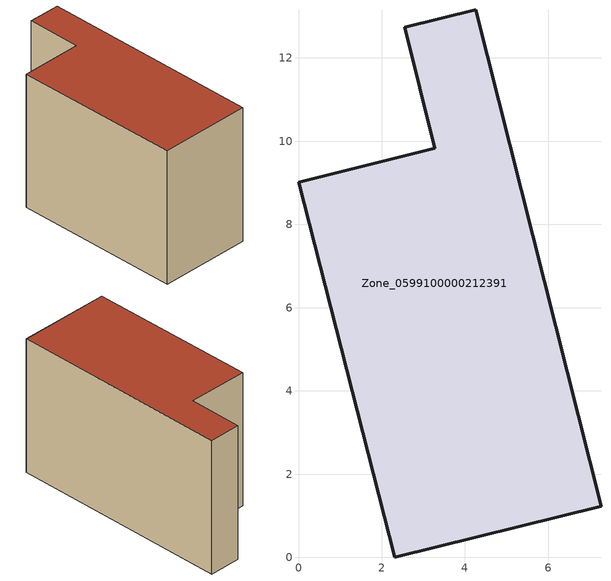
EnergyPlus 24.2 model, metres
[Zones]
Zone_0599100000212391
 floor ground (C_G): 7.27,1.23 2.32,0 0,9.02 3.27,9.83 2.55,12.74 4.26,13.16 z0
 wall outside (C_F): 2.32,0 7.27,1.23 4.26,13.16 2.55,12.74 3.27,9.83 0,9.02 2.32,0 z0:7.65
 roof outside (C_R): 0,9.02 2.32,0 7.27,1.23 4.26,13.16 2.55,12.74 3.27,9.83 z7.65
[BUILDING]
Pand.0599100000212391: North Axis=0; Terrain=City; Loads Convergence Tolerance Value=0.04; Temperature Convergence Tolerance Value=0.4; Solar Distribution=FullExterior; Maximum Number of Warmup Days=25; Minimum Number of Warmup Days=1
[Site:Location]
Rotterdam.The.Hague.AP_ZH_NLD Design_Conditions: Latitude=51.96; Longitude=4.45; Time Zone=1; Elevation=-4.5
[SITE:GROUNDTEMPERATURE:BUILDINGSURFACE]
18, 18, 18, 18, 18, 18, 18, 18, 18, 18, 18, 18
[MATERIAL] Thermal Absorptance=0.9; Solar Absorptance=0.7; Visible Absorptance=0.7
Name | Roughness | Thickness | Conductivity | Density | Specific Heat
G.TI.1975-1991 | MediumSmooth | 0.15 | 0.288461 | 540 | 1210
F.TI.1975-1991 | Rough | 0.3 | 0.230769 | 1920 | 840
R.TI.1975-1991 | MediumRough | 0.2 | 0.153846 | 1500 | 1000
[CONSTRUCTION]
C_G: G.TI.1975-1991
C_F: F.TI.1975-1991
C_R: R.TI.1975-1991
[ZONE]
Zone_0599100000212391: Type=1; Multiplier=1; Ceiling Height=Autocalculate; Volume=Autocalculate; Floor Area=autocalculate; Part of Total Floor Area=Yes
[ZONEINFILTRATION:DESIGNFLOWRATE]
Infil_Zone_0599100000212391: Zone or ZoneList or Space or SpaceList=Zone_0599100000212391; Schedule=AlwaysOn; Design Flow Rate Calculation Method=Flow/Area; Flow Rate per Floor Area=0.003; Constant Term Coefficient=1; Temperature Term Coefficient=0; Velocity Term Coefficient=0; Velocity Squared Term Coefficient=0
[HVACTEMPLATE:ZONE:IDEALLOADSAIRSYSTEM]
Zone_0599100000212391: Maximum Heating Supply Air Temperature=50; Minimum Cooling Supply Air Temperature=13; Maximum Heating Supply Air Humidity Ratio=0.0156; Minimum Cooling Supply Air Humidity Ratio=0.0077; Heating Limit=NoLimit; Cooling Limit=NoLimit; Dehumidification Control Type=ConstantSensibleHeatRatio; Cooling Sensible Heat Ratio=0.7; Dehumidification Setpoint=60; Humidification Control Type=None; Humidification Setpoint=30; Outdoor Air Method=None; Outdoor Air Flow Rate per Person=0.00944; Outdoor Air Flow Rate per Zone Floor Area=0; Outdoor Air Flow Rate per Zone=0; Demand Controlled Ventilation Type=None; Outdoor Air Economizer Type=NoEconomizer; Heat Recovery Type=None; Sensible Heat Recovery Effectiveness=0.7; Latent Heat Recovery Effectiveness=0.65
[ZONECONTROL:THERMOSTAT]
ThermostatControl_Zone_0599100000212391: Zone or ZoneList=Zone_0599100000212391; Control Type Schedule=DualSetpointControlType; Control 1=Thermostat_Zone_0599100000212391; Temperature Difference Between Cutout And Setpoint=0
[THERMOSTATSETPOINT:DUALSETPOINT]
Thermostat_Zone_0599100000212391: Heating Setpoint Temperature Schedule=HeatingSetpoint_Zone_0599100000212391; Cooling Setpoint Temperature Schedule=CoolingSetpoint_Zone_0599100000212391
[SCHEDULE:COMPACT]
HeatingSetpoint_Zone_0599100000212391: Through: 12/31, For: AllDays, Until: 24:00, 21
CoolingSetpoint_Zone_0599100000212391: Through: 12/31, For: AllDays, Until: 24:00, 24
DualSetpointControlType: Through: 12/31, For: AllDays, Until: 24:00, 4
AlwaysOn: Through: 12/31, For: AllDays, Until: 24:00, 1
